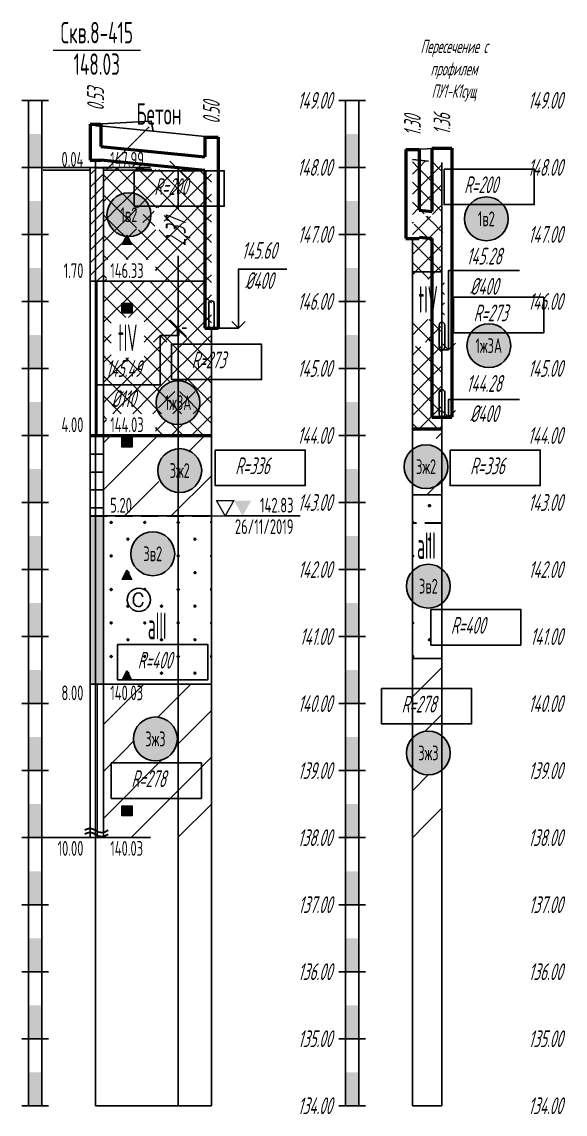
# Model space of a CAD drawing. Header units: metres. Extents: x -30 to 1753, y -860 to 400.
# Drawn here: x 939.4 to 1020.5, y 128.8 to 291.7 of the extents above; entities that cross this region are included whole.
import ezdxf
from ezdxf.enums import TextEntityAlignment as Align

# ---------------------------------------------------------------- set-up
doc = ezdxf.new("R2010")
doc.units = ezdxf.units.M
doc.header["$LTSCALE"] = 0.2
doc.linetypes.add('ACAD_ISO03W100', pattern=[30, 12, -18])
doc.linetypes.add('штриховая', pattern=[19.05, 12.7, -6.35])
for name, color, linetype in [('Level 1', 7, 'Continuous'), ('Линейка', 7, 'Continuous'), ('МГТ_ИГ_Геология', 252, 'Continuous'), ('Примыкания', 7, 'Continuous'), ('Проектная земля', 7, 'Continuous'), ('Таблица', 7, 'Continuous'), ('Трубы', 7, 'Continuous'), ('Узлы', 7, 'Continuous'), ('Чёрная земля', 7, 'ACAD_ISO03W100')]:
    doc.layers.add(name, color=color, linetype=linetype)
doc.styles.add('SPDS', font='SPDS', dxfattribs={"width": 0.7, "oblique": 15, "height": 2.5})
doc.styles.get("Standard").update_dxf_attribs({"font": 'SPDS.shx', "width": 0.7, "oblique": 15, "height": 3})
doc.styles.add('Стиль Simplex', font='simplex.shx')
doc.dimstyles.new('ISO-25', dxfattribs={"dimtxt": 2.5, "dimasz": 2.5, "dimexe": 1.25, "dimexo": 0.625, "dimtad": 1, "dimtxsty": 'Standard', "dimcen": 2.5, "dimadec": 0, "dimazin": 0, "dimtfac": 1, "dimtmove": 0, "dimatfit": 3, "dimfxl": 1, "dimarcsym": 0})
pattern_1 = [(45, (2.591, 595.894), (0, 21), [9.8995, -19.799]), (45, (16.591, 581.894), (0, 21), [9.8995, -19.799]), (45, (2.591, 581.894), (0, 21), [14.142, -15.5565]), (45, (12.591, 591.894), (0, 21), [15.556, -14.1425]), (45, (9.591, 581.894), (0, 21), [19.799, -9.8995]), (45, (2.591, 588.894), (0, 21), [19.799, -9.8995])]
pattern_2 = [(225, (5.591, 581.8943), (3e-16, -3), [2.1213, -2.121341]), (315, (4.091, 583.3943), (3, 0), [2.1213, -2.121341]), (45, (2.591, 581.8943), (0, 3), [2.1213, -2.121341]), (135, (4.091, 580.3943), (-3, 3e-16), [2.1213, -2.121341])]
pattern_3 = [(90, (2.591, 581.9743), (-2.5, 2.5), [0.11, -4.89]), (45, (2.591, 582.0843), (-2.5, 2.5), [0.113137, -3.422397]), (0, (2.671, 582.1643), (2.5, 2.5), [0.11, -4.89]), (315, (2.781, 582.1643), (2.5, 2.5), [0.113137, -3.422397]), (90, (2.861, 581.9743), (-2.5, 2.5), [0.11, -4.89]), (45, (2.781, 581.8943), (-2.5, 2.5), [0.113137, -3.422397]), (0, (2.671, 581.8943), (2.5, 2.5), [0.11, -4.89]), (315, (2.591, 581.9743), (2.5, 2.5), [0.113137, -3.422397])]

# ---------------------------------------------------------------- blocks, each defined once
blk = doc.blocks.new('_OBLIQUE')
at = {"color": 0, "linetype": 'ByBlock', "lineweight": -2}
blk.add_line((0.5, 0.5), (-0.5, -0.5), dxfattribs=at)
blk = doc.blocks.new('*D15')
at = {"layer": 'Defpoints', "color": 0, "transparency": 16777216}
for p in [(962.71, 269.67), (962.71, 246), (962.71, 246)]:
    blk.add_point(p, dxfattribs=at)
at = {"layer": 'Примыкания', "color": 0, "lineweight": -2, "transparency": 16777216}
for p, q in [((962.71, 269.67), (962.71, 263.83)), ((963.33, 269.67), (963.96, 269.67)), ((962.71, 246), (962.71, 256.79)), ((963.33, 246), (963.96, 246))]:
    blk.add_line(p, q, dxfattribs=at)
at = {"layer": 'Примыкания', "color": 0, "lineweight": -2, "transparency": 16777216, "xscale": 2.5, "yscale": 2.5, "zscale": 2.5}
for p, rotation in [((962.71, 269.67), 90), ((962.71, 246), 270)]:
    blk.add_blockref('_OBLIQUE', p, dxfattribs=dict(at, rotation=rotation))
at = {"layer": 'Примыкания', "color": 0, "transparency": 16777216, "insert": (962.71, 260.31), "char_height": 3, "width": 5.5375, "attachment_point": 5, "rotation": 90}
blk.add_mtext('2,37', dxfattribs=at)
blk = doc.blocks.new('DN')
at = {"linetype": 'Continuous', "lineweight": 30, "flags": 128}
for points in [[(-0.126, -0.007), (-0.117, -0.002), (-0.073, 0.011), (-0.033, 0.011), (0.003, 0), (0.02, -0.007), (0.039, -0.019), (0.074, -0.037), (0.103, -0.043), (0.125, -0.048), (0.151, -0.043), (0.18, -0.036), (0.213, -0.019), (0.223, -0.012)], [(-0.126, -0.068), (-0.117, -0.063), (-0.073, -0.05), (-0.033, -0.05), (0.003, -0.059), (0.02, -0.067), (0.039, -0.079), (0.074, -0.098), (0.103, -0.103), (0.125, -0.108), (0.151, -0.103), (0.18, -0.095), (0.213, -0.079), (0.223, -0.072)]]:
    blk.add_lwpolyline(points, dxfattribs=at)
blk = doc.blocks.new('PR_KV')
at = {"layer": 'Level 1', "linetype": 'Continuous', "lineweight": 0}
blk.add_hatch(color=252, dxfattribs=at).paths.add_polyline_path([(-0.077, 0.075), (0.077, 0.075), (0.077, -0.075), (-0.077, -0.075)])
at = {"layer": 'Level 1', "color": 252, "linetype": 'Continuous', "lineweight": 0, "flags": 128}
blk.add_lwpolyline([(-0.077, 0.075), (0.077, 0.075), (0.077, -0.075), (-0.077, -0.075)], close=True, dxfattribs=at)
blk = doc.blocks.new('PR_TR')
at = {"layer": 'Level 1', "linetype": 'Continuous', "lineweight": 0}
blk.add_hatch(color=252, dxfattribs=at).paths.add_polyline_path([(0.072, -0.049), (-0.071, -0.049), (-0.001, 0.094)])
at = {"layer": 'Level 1', "color": 252, "linetype": 'Continuous', "lineweight": 0, "flags": 128}
blk.add_lwpolyline([(0.072, -0.049), (-0.071, -0.049), (-0.001, 0.094)], close=True, dxfattribs=at)
blk = doc.blocks.new('CCE')
at = {"layer": 'МГТ_ИГ_Геология', "linetype": 'Continuous', "flags": 128}
blk.add_lwpolyline([(0.238, 0.049), (0.229, 0.075), (0.212, 0.091), (0.196, 0.103), (0.17, 0.107), (0.147, 0.103), (0.131, 0.093), (0.119, 0.084), (0.112, 0.068), (0.103, 0.049), (0.096, 0.035), (0.096, 0.014), (0.096, -0.005), (0.096, -0.023), (0.1, -0.04), (0.114, -0.063), (0.131, -0.084), (0.142, -0.091), (0.168, -0.098), (0.191, -0.096), (0.203, -0.091), (0.226, -0.07), (0.233, -0.049), (0.238, -0.04), (0.238, -0.033)], dxfattribs=at)
at = {"layer": 'МГТ_ИГ_Геология', "linetype": 'Continuous'}
blk.add_circle((0.178, 0.004), 0.173, dxfattribs=at)
blk = doc.blocks.new('круг1_-26_3')
at = {"true_color": 0xffffff}
blk.add_hatch(color=7, dxfattribs=at).paths.add_polyline_path([(-0.327, 0, 1), (0.327, 0, 1)])
at = {"color": 7, "lineweight": 25}
blk.add_circle((0, 0), 0.327, dxfattribs=at)
at = {"color": 7, "lineweight": 25, "style": 'Стиль Simplex', "width": 0.590909}
blk.add_text('1ж3А', height=0.22, dxfattribs=at).set_placement((0, 0), align=Align.MIDDLE_CENTER)
blk = doc.blocks.new('круг1_-30_2')
at = {"layer": 'МГТ_ИГ_Геология', "true_color": 0xffffff}
blk.add_hatch(color=7, dxfattribs=at).paths.add_polyline_path([(-0.327, 0, 1), (0.327, 0, 1)])
at = {"color": 7, "lineweight": 25}
blk.add_circle((0, 0), 0.327, dxfattribs=at)
at = {"color": 7, "lineweight": 25, "style": 'Стиль Simplex', "width": 0.590909}
blk.add_text('1в2', height=0.22, dxfattribs=at).set_placement((0, 0), align=Align.MIDDLE_CENTER)
blk = doc.blocks.new('круг3_-30_2')
at = {"true_color": 0xffffff}
blk.add_hatch(color=7, dxfattribs=at).paths.add_polyline_path([(-0.327, 0, 1), (0.327, 0, 1)])
at = {"color": 7, "lineweight": 25}
blk.add_circle((0, 0), 0.327, dxfattribs=at)
at = {"color": 7, "lineweight": 25, "style": 'Стиль Simplex', "width": 0.590909}
blk.add_text('3в2', height=0.22, dxfattribs=at).set_placement((0, 0), align=Align.MIDDLE_CENTER)
blk = doc.blocks.new('круг3_-26_3')
at = {"true_color": 0xffffff}
blk.add_hatch(color=7, dxfattribs=at).paths.add_polyline_path([(-0.327, 0, 1), (0.327, 0, 1)])
at = {"color": 7, "lineweight": 25}
blk.add_circle((0, 0), 0.327, dxfattribs=at)
at = {"color": 7, "lineweight": 25, "style": 'Стиль Simplex', "width": 0.590909}
blk.add_text('3ж3', height=0.22, dxfattribs=at).set_placement((0, 0), align=Align.MIDDLE_CENTER)
blk = doc.blocks.new('круг3_-26_2')
at = {"true_color": 0xffffff}
blk.add_hatch(color=7, dxfattribs=at).paths.add_polyline_path([(-0.327, 0, 1), (0.327, 0, 1)])
at = {"color": 7, "lineweight": 25}
blk.add_circle((0, 0), 0.327, dxfattribs=at)
at = {"color": 7, "lineweight": 25, "style": 'Стиль Simplex', "width": 0.590909}
blk.add_text('3ж2', height=0.22, dxfattribs=at).set_placement((0, 0), align=Align.MIDDLE_CENTER)

msp = doc.modelspace()

# ---------------------------------------------------------------- hatches: boundary and pattern name
at = {"layer": 'МГТ_ИГ_Геология'}
h = msp.add_hatch(dxfattribs=at)
h.set_pattern_fill('GR24', color=256, scale=10, style=0, pattern_type=2)
h.set_pattern_definition(pattern_2)
edge = h.paths.add_edge_path()
edge.add_arc((999.953, 260.432), 2.275, 339.183, 544.39116)
edge.add_line((997.685, 260.258), (997.685, 254.439))
edge.add_line((997.685, 254.439), (1002.08, 254.439))
edge.add_line((1002.08, 254.439), (1002.08, 259.624))
edge = h.paths.add_edge_path()
edge.add_line((1002.08, 270.723), (997.685, 271.153))
edge.add_line((997.685, 271.153), (997.685, 261.135))
edge.add_arc((999.923, 260.855), 2.255, 17.00702, 172.87878, ccw=False)
edge.add_line((1002.08, 261.515), (1002.08, 270.723))
edge = h.paths.add_edge_path()
edge.add_line((1002.08, 254.439), (997.685, 254.439))
edge.add_line((997.685, 254.439), (997.685, 244.898))
edge.add_arc((999.629, 246.394), 2.453, 217.59397, 358.11022)
edge.add_line((1002.08, 246.314), (1002.08, 254.439))
edge = h.paths.add_edge_path()
edge.add_arc((999.027, 247.676), 4.432, 252.3831, 313.53711, ccw=False)
edge.add_line((997.685, 243.452), (997.685, 230.957))
edge.add_line((997.685, 230.957), (1002.08, 230.957))
edge.add_line((1002.08, 230.957), (1002.08, 244.463))
h.paths.add_polyline_path([(997.583, 247.299), (1002.478, 247.299), (1002.478, 253.299), (997.583, 253.299)])
h = msp.add_hatch(dxfattribs=at)
h.set_pattern_fill('CONSIST', color=252, scale=0.42, style=0, pattern_type=2)
h.set_pattern_definition([(45, (801.7467, -1210.3), (-0.9429269, 0.9429269), [])])
h.paths.add_polyline_path([(949.58, 269.6), (951.58, 269.6), (951.58, 253), (949.58, 253)])
h = msp.add_hatch(dxfattribs=at)
h.set_pattern_fill('GR24', color=256, scale=10, style=0, pattern_type=2)
h.set_pattern_definition(pattern_2)
h.paths.add_polyline_path([(967.685, 269.311), (956.544, 269.803), (951.58, 269.896), (951.58, 230), (967.685, 230)])
edge = h.paths.add_edge_path(flags=0)
edge.add_arc((958.586, 262.321), 1.258, 0, 360)
h.paths.add_polyline_path([(955.799, 258.506), (954.369, 258.506), (955.069, 259.936)], flags=16)
h.paths.add_polyline_path([(955.85, 249.75), (955.85, 248.25), (954.31, 248.25), (954.31, 249.75)], flags=16)
edge = h.paths.add_edge_path(flags=16)
edge.add_arc((962.71, 234.902), 3.273, 0, 360)
h.paths.add_polyline_path([(959.807, 233.252), (965.612, 233.252), (965.612, 236.552), (959.807, 236.552)], flags=16)
h.paths.add_polyline_path([(956.519, 260.671), (960.652, 260.671), (960.652, 263.971), (956.519, 263.971)], flags=16)
h.paths.add_polyline_path([(952.739, 241.596), (957.634, 241.596), (957.634, 247.596), (952.739, 247.596)], flags=16)
h.paths.add_polyline_path([(952.03, 229.95), (959.321, 229.95), (959.321, 233.25), (952.03, 233.25)])
h.paths.add_polyline_path([(952.03, 252.95), (959.321, 252.95), (959.321, 256.25), (952.03, 256.25)], flags=16)
h = msp.add_hatch(dxfattribs=at)
h.set_pattern_fill('CONSIST', color=252, scale=0.84, angle=-44.99996, style=0, pattern_type=2)
h.set_pattern_definition([(4e-05, (801.7467, -1210.3), (-2e-06, 2.667), [])])
h.paths.add_polyline_path([(949.58, 230), (951.58, 230), (951.58, 218), (949.58, 218)])
h = msp.add_hatch(dxfattribs=at)
h.set_pattern_fill('GR38', color=256, scale=10, style=0, pattern_type=2)
h.set_pattern_definition(pattern_1)
h.paths.add_polyline_path([(967.685, 230), (951.58, 230), (951.58, 218), (967.685, 218)])
h.paths.add_polyline_path([(954.31, 228.25), (954.31, 229.75), (955.85, 229.75), (955.85, 228.25)], flags=16)
h.paths.add_polyline_path([(965.982, 224.764, -1), (959.437, 224.764, -1)], flags=16)
h.paths.add_polyline_path([(967.685, 192.904), (951.58, 192.904), (951.58, 170), (958.58, 170), (967.685, 170)])
h.paths.add_polyline_path([(956.056, 184.732, -1), (962.602, 184.732, -1)], flags=16)
h.paths.add_polyline_path([(955.85, 174.75), (955.85, 173.25), (954.31, 173.25), (954.31, 174.75)], flags=16)
h.paths.add_polyline_path([(960.426, 223.114), (964.993, 223.114), (964.993, 226.414), (960.426, 226.414)], flags=8)
h.paths.add_polyline_path([(952.03, 217.95), (957.092, 217.95), (957.092, 221.25), (952.03, 221.25)], flags=9)
h.paths.add_polyline_path([(957.046, 183.082), (961.612, 183.082), (961.612, 186.382), (957.046, 186.382)], flags=8)
h.paths.add_polyline_path([(952.03, 189.95), (959.321, 189.95), (959.321, 193.25), (952.03, 193.25)], flags=9)
h = msp.add_hatch(dxfattribs=at)
h.set_pattern_fill('GR38', color=256, scale=10, style=0, pattern_type=2)
h.set_pattern_definition(pattern_1)
h.paths.add_polyline_path([(1002.08, 230.957), (997.685, 230.957), (997.685, 228.923, -0.385631), (1002.08, 228.983)])
h.paths.add_polyline_path([(1002.08, 224.072, -0.385631), (997.685, 224.132), (997.685, 221.166), (1002.08, 221.166)])
h.paths.add_polyline_path([(1002.08, 196.725), (997.685, 196.725), (997.685, 184.876, -0.3872155), (1002.08, 185.224)])
h.paths.add_polyline_path([(1002.08, 180.052, -0.3872155), (997.685, 180.4), (997.685, 167.354), (1002.08, 167.354)])
h.paths.add_polyline_path([(1000.754, 166.84), (1006.856, 166.84), (1008.081, 171.413), (1001.979, 171.413)], flags=9)
at = {"layer": 'МГТ_ИГ_Геология', "true_color": 0x0000ff}
msp.add_hatch(color=5, dxfattribs=at).paths.add_polyline_path([(972.335, 218), (971.035, 220.3), (973.635, 220.3)])
at = {"layer": 'МГТ_ИГ_Геология'}
h = msp.add_hatch(dxfattribs=at)
h.set_pattern_fill('GR28', color=256, scale=10, style=0, pattern_type=2)
h.set_pattern_definition(pattern_3)
h.paths.add_polyline_path([(1002.08, 221.148), (1002.08, 221.166), (997.685, 221.166), (997.685, 216.895), (1002.011, 216.895)])
h.paths.add_polyline_path([(1002.08, 216.886), (1002.011, 216.845), (1002.011, 216.895), (997.685, 216.895), (997.685, 209.754, -0.3872385), (1002.08, 210.105)])
h.paths.add_polyline_path([(1002.08, 204.931, -0.3872385), (997.685, 205.281), (997.685, 196.725), (1002.08, 196.725)])
h.paths.add_polyline_path([(997.379, 210.576), (1002.046, 210.576), (1002.046, 216.576), (997.379, 216.576)], flags=9)
msp.add_hatch(color=252, dxfattribs=at).paths.add_polyline_path([(949.58, 218), (951.58, 218), (951.58, 192.9), (949.58, 192.9)])
h = msp.add_hatch(dxfattribs=at)
h.set_pattern_fill('GR28', color=256, scale=10, style=0, pattern_type=2)
h.set_pattern_definition(pattern_3)
h.paths.add_polyline_path([(967.685, 218), (951.58, 218), (951.58, 192.904), (967.685, 192.904)])
h.paths.add_polyline_path([(955.132, 205.489, -1), (958.598, 205.489, -1)], flags=16)
h.paths.add_polyline_path([(955.069, 194.936), (955.799, 193.506), (954.369, 193.506)], flags=16)
h.paths.add_polyline_path([(954.369, 208.506), (955.069, 209.936), (955.799, 208.506)], flags=16)
h.paths.add_polyline_path([(955.66, 212.348, -1), (962.205, 212.348, -1)], flags=16)
h.paths.add_polyline_path([(956.742, 210.698), (961.123, 210.698), (961.123, 213.998), (956.742, 213.998)], flags=8)
h.paths.add_polyline_path([(957.198, 198.595), (961.865, 198.595), (961.865, 204.595), (957.198, 204.595)], flags=24)

# ---------------------------------------------------------------- linework, layer by layer
at = {"layer": 'Линейка'}
for p, q in [((939.389, 280), (943.389, 280)), ((940.389, 150), (940.389, 280)), ((942.389, 150), (942.389, 280)), ((986.685, 280), (990.685, 280)), ((987.685, 150), (987.685, 280)), ((989.685, 150), (989.685, 280)), ((939.389, 270), (943.389, 270)), ((986.685, 270), (990.685, 270)), ((939.389, 260), (943.389, 260)), ((940.389, 130), (940.389, 260)), ((942.389, 130), (942.389, 260)), ((986.685, 260), (990.685, 260)), ((987.685, 130), (987.685, 260)), ((989.685, 130), (989.685, 260)), ((939.389, 250), (943.389, 250)), ((986.685, 250), (990.685, 250)), ((939.389, 240), (943.389, 240)), ((986.685, 240), (990.685, 240)), ((939.389, 230), (943.389, 230)), ((986.685, 230), (990.685, 230)), ((939.389, 220), (943.389, 220)), ((986.685, 220), (990.685, 220)), ((939.389, 210), (943.389, 210)), ((986.685, 210), (990.685, 210)), ((939.389, 200), (943.389, 200)), ((986.685, 200), (990.685, 200)), ((939.389, 190), (943.389, 190)), ((986.685, 190), (990.685, 190)), ((939.389, 180), (943.389, 180)), ((986.685, 180), (990.685, 180)), ((939.389, 170), (943.389, 170)), ((986.685, 170), (990.685, 170)), ((939.389, 160), (943.389, 160)), ((986.685, 160), (990.685, 160)), ((939.389, 150), (943.389, 150)), ((940.389, 150), (942.389, 150)), ((986.685, 150), (990.685, 150)), ((987.685, 150), (989.685, 150)), ((939.389, 140), (943.389, 140)), ((986.685, 140), (990.685, 140)), ((939.389, 130), (943.389, 130)), ((940.389, 130), (942.389, 130)), ((986.685, 130), (990.685, 130)), ((987.685, 130), (989.685, 130))]:
    msp.add_line(p, q, dxfattribs=at)
for points in [[(940.389, 270), (940.389, 275), (942.389, 270), (942.389, 275)], [(987.685, 270), (987.685, 275), (989.685, 270), (989.685, 275)], [(940.389, 260), (940.389, 265), (942.389, 260), (942.389, 265)], [(987.685, 260), (987.685, 265), (989.685, 260), (989.685, 265)], [(940.389, 250), (940.389, 255), (942.389, 250), (942.389, 255)], [(987.685, 250), (987.685, 255), (989.685, 250), (989.685, 255)], [(940.389, 240), (940.389, 245), (942.389, 240), (942.389, 245)], [(987.685, 240), (987.685, 245), (989.685, 240), (989.685, 245)], [(940.389, 230), (940.389, 235), (942.389, 230), (942.389, 235)], [(987.685, 230), (987.685, 235), (989.685, 230), (989.685, 235)], [(940.389, 220), (940.389, 225), (942.389, 220), (942.389, 225)], [(987.685, 220), (987.685, 225), (989.685, 220), (989.685, 225)], [(940.389, 210), (940.389, 215), (942.389, 210), (942.389, 215)], [(987.685, 210), (987.685, 215), (989.685, 210), (989.685, 215)], [(940.389, 200), (940.389, 205), (942.389, 200), (942.389, 205)], [(987.685, 200), (987.685, 205), (989.685, 200), (989.685, 205)], [(940.389, 190), (940.389, 195), (942.389, 190), (942.389, 195)], [(987.685, 190), (987.685, 195), (989.685, 190), (989.685, 195)], [(940.389, 180), (940.389, 185), (942.389, 180), (942.389, 185)], [(987.685, 180), (987.685, 185), (989.685, 180), (989.685, 185)], [(940.389, 170), (940.389, 175), (942.389, 170), (942.389, 175)], [(987.685, 170), (987.685, 175), (989.685, 170), (989.685, 175)], [(940.389, 160), (940.389, 165), (942.389, 160), (942.389, 165)], [(987.685, 160), (987.685, 165), (989.685, 160), (989.685, 165)], [(940.389, 150), (940.389, 155), (942.389, 150), (942.389, 155)], [(987.685, 150), (987.685, 155), (989.685, 150), (989.685, 155)], [(940.389, 140), (940.389, 145), (942.389, 140), (942.389, 145)], [(987.685, 140), (987.685, 145), (989.685, 140), (989.685, 145)], [(940.389, 130), (940.389, 135), (942.389, 130), (942.389, 135)], [(987.685, 130), (987.685, 135), (989.685, 130), (989.685, 135)]]:
    msp.add_solid(points, dxfattribs=at)
at = {"layer": 'МГТ_ИГ_Геология', "linetype": 'Continuous', "lineweight": 0}
for p, q in [((944.08, 287.5), (957.08, 287.5)), ((950.58, 253), (950.58, 230)), ((950.612, 192.9), (950.612, 170))]:
    msp.add_line(p, q, dxfattribs=at)
at = {"layer": 'МГТ_ИГ_Геология', "linetype": 'Continuous', "lineweight": 25}
for p, q in [((942.58, 270), (949.58, 270)), ((942.58, 269.6), (949.58, 269.6)), ((958.58, 270), (951.58, 270)), ((951.58, 269.6), (958.58, 269.6)), ((942.58, 170), (949.58, 170)), ((951.58, 170), (958.58, 170))]:
    msp.add_line(p, q, dxfattribs=at)
at = {"layer": 'МГТ_ИГ_Геология', "linetype": 'Continuous', "lineweight": 25, "flags": 128}
for points in [[(952.096, 269.747), (958.399, 276.029)], [(952.096, 269.747), (958.399, 276.029)], [(1002.08, 254.439), (997.685, 254.439)], [(1002.08, 254.439), (997.685, 254.439)], [(949.58, 253), (951.58, 253), (966.685, 253)], [(949.58, 253), (951.58, 253), (966.685, 253)], [(1002.094, 221.166), (997.699, 221.166)], [(1002.094, 221.166), (997.699, 221.166)], [(949.58, 218), (951.58, 218), (967.685, 218)], [(949.58, 218), (951.58, 218), (967.685, 218)], [(1002.08, 196.725), (997.685, 196.725)], [(1002.08, 196.725), (997.685, 196.725)], [(949.58, 192.904), (951.58, 192.904), (967.685, 192.904)], [(949.58, 192.904), (951.58, 192.904), (967.685, 192.904)]]:
    msp.add_lwpolyline(points, dxfattribs=at)
at = {"layer": 'МГТ_ИГ_Геология', "flags": 128}
msp.add_lwpolyline([(1002.094, 270.721), (1002.094, 170.049)], dxfattribs=at)
msp.add_lwpolyline([(1002.094, 270.721), (1002.094, 170.049)], dxfattribs=at)
at = {"layer": 'МГТ_ИГ_Геология', "color": 252, "linetype": 'Continuous', "lineweight": 25}
msp.add_lwpolyline([(949.58, 270), (951.58, 270), (951.58, 170), (949.58, 170), (949.58, 270), (949.58, 270)], close=True, dxfattribs=at)
at = {"layer": 'МГТ_ИГ_Геология'}
for points in [[(956.164, 269.491), (969.606, 269.491), (969.606, 264.197), (956.164, 264.197)], [(1002.418, 269.754), (1015.861, 269.754), (1015.861, 264.46), (1002.418, 264.46)], [(1003.837, 250.633), (1017.279, 250.633), (1017.279, 245.339), (1003.837, 245.339)], [(961.739, 243.622), (975.181, 243.622), (975.181, 238.328), (961.739, 238.328)], [(968.257, 227.827), (981.699, 227.827), (981.699, 222.532), (968.257, 222.532)], [(1003.318, 227.812), (1016.761, 227.812), (1016.761, 222.518), (1003.318, 222.518)], [(1000.437, 204.03), (1013.88, 204.03), (1013.88, 198.735), (1000.437, 198.735)], [(953.69, 198.823), (967.132, 198.823), (967.132, 193.528), (953.69, 193.528)], [(993.081, 192.266), (1006.524, 192.266), (1006.524, 186.971), (993.081, 186.971)], [(952.745, 181.145), (966.188, 181.145), (966.188, 175.85), (952.745, 175.85)]]:
    msp.add_lwpolyline(points, close=True, dxfattribs=at)
at = {"layer": 'МГТ_ИГ_Геология', "linetype": 'Continuous', "lineweight": 50, "flags": 128}
for points in [[(949.58, 230), (951.58, 230), (967.685, 230)], [(949.58, 230), (951.58, 230), (967.685, 230)], [(1002.094, 230.957), (997.699, 230.957)], [(1002.094, 230.957), (997.699, 230.957)]]:
    msp.add_lwpolyline(points, dxfattribs=at)
at = {"layer": 'МГТ_ИГ_Геология', "color": 5, "linetype": 'Continuous', "lineweight": 0, "true_color": 0x0000ff, "flags": 128}
msp.add_lwpolyline([(967.685, 218), (980.935, 218), (969.735, 218), (968.435, 220.3), (971.035, 220.3), (969.735, 218)], dxfattribs=at)
at = {"layer": 'МГТ_ИГ_Геология', "color": 5, "linetype": 'штриховая', "lineweight": 30, "true_color": 0x0000ff, "flags": 128}
for points in [[(949.58, 218), (951.58, 218), (967.685, 218), (967.685, 218)], [(949.58, 218), (951.58, 218), (967.685, 218), (967.685, 218)], [(1002.094, 216.895), (997.699, 216.895)], [(1002.094, 216.895), (997.699, 216.895)]]:
    msp.add_lwpolyline(points, dxfattribs=at)
at = {"layer": 'Примыкания'}
for p, q in [((962.71, 249.853), (962.71, 130)), ((967.276, 249.685), (967.276, 246.408)), ((967.276, 249.685), (967.276, 246.408)), ((968.095, 249.685), (968.095, 246.408)), ((968.095, 249.685), (968.095, 246.408)), ((1001.684, 246.476), (1001.684, 243.199)), ((1002.503, 246.476), (1002.503, 243.199)), ((962.6, 245.89), (962.6, 245.01)), ((962.82, 245.89), (962.82, 245.01)), ((1001.684, 236.439), (1001.684, 233.162)), ((1002.503, 236.439), (1002.503, 233.162))]:
    msp.add_line(p, q, dxfattribs=at)
at = {"layer": 'Примыкания', "flags": 128}
for points in [[(967.685, 245.999), (971.722, 245.999), (971.722, 254.831), (978.958, 254.831)], [(1002.094, 242.79), (1003.094, 242.79), (1003.094, 254.636), (1013.669, 254.636)], [(970.722, 246.999), (971.722, 245.999), (972.722, 246.999)], [(962.71, 244.9), (960.052, 244.9), (960.052, 237.576), (950.439, 237.576)], [(959.052, 243.9), (960.052, 244.9), (961.052, 243.9)], [(1002.094, 243.79), (1003.094, 242.79), (1004.094, 243.79)], [(1002.094, 232.752), (1003.094, 232.752), (1003.094, 235.383), (1013.669, 235.383)], [(1002.094, 233.752), (1003.094, 232.752), (1004.094, 233.752)]]:
    msp.add_lwpolyline(points, dxfattribs=at)
at = {"layer": 'Примыкания'}
for centre, radius, start, end in [((967.685, 249.685), 0.41, 0, 180), ((967.685, 249.685), 0.41, 0, 180), ((967.685, 246.408), 0.41, 180, 360), ((967.685, 246.408), 0.41, 180, 360), ((1002.094, 246.476), 0.41, 0, 180), ((962.71, 245.89), 0.11, 360, 180), ((962.71, 245.01), 0.11, 180, 0), ((1002.094, 243.199), 0.41, 180, 360), ((1002.094, 236.439), 0.41, 0, 180), ((1002.094, 233.162), 0.41, 180, 360)]:
    msp.add_arc(centre, radius, start, end, dxfattribs=at)
at = {"layer": 'Проектная земля', "flags": 128}
for points in [[(950.389, 276.464), (958.715, 276.907), (958.976, 275.409), (958.978, 275.405), (967.685, 274.483)], [(950.389, 276.196), (951.033, 276.201), (958.978, 275.405), (967.685, 274.483)], [(997.685, 272.684), (1002.094, 272.879)], [(997.685, 272.689), (1002.094, 272.878)]]:
    msp.add_lwpolyline(points, dxfattribs=at)
at = {"layer": 'Таблица'}
for p, q in [((950.389, 130), (967.685, 130)), ((997.685, 130), (1002.094, 130))]:
    msp.add_line(p, q, dxfattribs=at)
at = {"layer": 'Трубы', "lineweight": 50, "flags": 128}
for points in [[(951.189, 273.117), (966.685, 271.567)], [(951.189, 271.116), (966.685, 269.567)], [(998.685, 263.595), (1000.594, 263.404)], [(998.685, 259.594), (1000.594, 259.403)]]:
    msp.add_lwpolyline(points, dxfattribs=at)
at = {"layer": 'Узлы', "lineweight": 50}
for p, q in [((949.589, 276.464), (951.189, 276.464)), ((949.589, 276.464), (949.589, 271.056)), ((951.189, 276.464), (951.189, 273.117)), ((966.685, 274.485), (968.685, 274.485)), ((966.685, 274.485), (966.685, 271.567)), ((968.685, 274.485), (968.685, 245.999)), ((996.685, 272.689), (998.685, 272.689)), ((996.685, 272.689), (996.685, 259.404)), ((998.685, 272.689), (998.685, 263.595)), ((1000.594, 272.879), (1003.594, 272.879)), ((1000.594, 272.879), (1000.594, 263.404)), ((1003.594, 272.879), (1003.594, 232.752)), ((949.589, 271.056), (951.189, 271.056)), ((951.189, 271.116), (951.189, 271.056)), ((966.685, 269.567), (966.685, 245.999)), ((996.685, 259.404), (998.685, 259.404)), ((998.685, 259.594), (998.685, 259.404)), ((1000.594, 259.403), (1000.594, 232.752)), ((966.685, 245.999), (968.685, 245.999)), ((1000.594, 232.752), (1003.594, 232.752))]:
    msp.add_line(p, q, dxfattribs=at)
at = {"layer": 'Узлы'}
for p, q in [((950.389, 271.056), (950.389, 130)), ((997.685, 259.404), (997.685, 130)), ((967.685, 245.999), (967.685, 130)), ((1002.094, 232.752), (1002.094, 130))]:
    msp.add_line(p, q, dxfattribs=at)
at = {"layer": 'Чёрная земля', "flags": 128}
for points in [[(997.685, 271.153), (1002.094, 270.721)], [(997.685, 271.153), (1002.094, 270.721)], [(950.389, 269.918), (956.544, 269.803), (967.685, 269.311)], [(950.389, 269.918), (956.544, 269.803), (967.685, 269.311)]]:
    msp.add_lwpolyline(points, dxfattribs=at)

# ---------------------------------------------------------------- block references
at = {"layer": 'МГТ_ИГ_Геология', "xscale": 10, "yscale": 10, "zscale": 10}
for name, p in [('круг1_-30_2', (955.37, 262.933)), ('круг1_-30_2', (1008.724, 262.321)), ('PR_TR', (955.08, 259)), ('PR_KV', (955.08, 249)), ('круг1_-26_3', (1009.091, 243.397)), ('круг1_-26_3', (962.71, 234.902)), ('PR_KV', (955.08, 229)), ('круг3_-26_2', (999.726, 225.342)), ('круг3_-26_2', (962.961, 224.766)), ('круг3_-30_2', (958.932, 212.348)), ('круг3_-30_2', (1000.075, 207.518)), ('PR_TR', (955.08, 209)), ('CCE', (955.08, 205.45)), ('PR_TR', (955.08, 194)), ('круг3_-26_3', (959.329, 184.732)), ('круг3_-26_3', (1000.074, 182.638)), ('PR_KV', (955.08, 174)), ('DN', (950.064, 171.248))]:
    msp.add_blockref(name, p, dxfattribs=at)

# ---------------------------------------------------------------- texts
at = {"layer": 'Линейка', "oblique": 15, "width": 0.7}
for s, p in [('149.00', (985.685, 280)), ('149.00', (1020.094, 280)), ('148.00', (985.685, 270)), ('148.00', (1020.094, 270)), ('147.00', (985.685, 260)), ('147.00', (1020.094, 260)), ('146.00', (985.685, 250)), ('146.00', (1020.094, 250)), ('145.00', (985.685, 240)), ('145.00', (1020.094, 240)), ('144.00', (985.685, 230)), ('144.00', (1020.094, 230)), ('143.00', (985.685, 220)), ('143.00', (1020.094, 220)), ('142.00', (985.685, 210)), ('142.00', (1020.094, 210)), ('141.00', (985.685, 200)), ('141.00', (1020.094, 200)), ('140.00', (985.685, 190)), ('140.00', (1020.094, 190)), ('139.00', (985.685, 180)), ('139.00', (1020.094, 180)), ('138.00', (985.685, 170)), ('138.00', (1020.094, 170)), ('137.00', (985.685, 160)), ('137.00', (1020.094, 160)), ('136.00', (985.685, 150)), ('136.00', (1020.094, 150)), ('135.00', (985.685, 140)), ('135.00', (1020.094, 140)), ('134.00', (985.685, 130)), ('134.00', (1020.094, 130))]:
    msp.add_text(s, height=2.5, dxfattribs=at).set_placement(p, align=Align.MIDDLE_RIGHT)
at = {"layer": 'МГТ_ИГ_Геология', "lineweight": 25, "style": 'Стиль Simplex', "width": 0.5625}
msp.add_text('Скв.8-415', height=3.2, dxfattribs=at).set_placement((950.58, 288.5), align=Align.CENTER)
msp.add_text('148.03', height=3.2, dxfattribs=at).set_placement((950.58, 287), align=Align.TOP_CENTER)
at = {"layer": 'МГТ_ИГ_Геология', "linetype": 'Continuous', "lineweight": 25, "style": 'Стиль Simplex', "width": 0.5625}
msp.add_text('Бетон', height=3.2, dxfattribs=at).set_placement((959.846, 279.582), align=Align.TOP_CENTER)
at = {"layer": 'МГТ_ИГ_Геология', "lineweight": 25, "style": 'Стиль Simplex', "width": 0.590909}
for s, p in [('0.04', (948.58, 270.1)), ('1.70', (948.58, 253.5)), ('4.00', (948.58, 230.5)), ('8.00', (948.58, 190.5))]:
    msp.add_text(s, height=2.2, dxfattribs=at).set_placement(p, align=Align.RIGHT)
for s, p in [('147.99', (952.58, 270.1)), ('146.33', (952.58, 253.5)), ('144.03', (952.58, 230.5)), ('5.20', (952.58, 218.5)), ('140.03', (952.58, 190.5))]:
    msp.add_text(s, height=2.2, dxfattribs=at).set_placement(p)
at = {"layer": 'МГТ_ИГ_Геология', "lineweight": 30, "style": 'Стиль Simplex', "width": 0.4}
for s, p in [('tIV', (998.583, 250.299)), ('tIV', (953.739, 244.596)), ('aIII', (998.379, 213.576)), ('aIII', (958.198, 201.595))]:
    msp.add_text(s, height=4, dxfattribs=at).set_placement(p, align=Align.MIDDLE_LEFT)
at = {"layer": 'МГТ_ИГ_Геология', "color": 5, "lineweight": 25, "true_color": 0x0000ff, "style": 'Стиль Simplex', "width": 0.590909}
msp.add_text('142.83', height=2.2, dxfattribs=at).set_placement((979.935, 218.5), align=Align.RIGHT)
msp.add_text('26/11/2019', height=2.2, dxfattribs=at).set_placement((979.935, 217.5), align=Align.TOP_RIGHT)
at = {"layer": 'МГТ_ИГ_Геология', "lineweight": 25, "style": 'Стиль Simplex', "width": 0.590909}
msp.add_text('10.00', height=2.2, dxfattribs=at).set_placement((948.58, 169.5), align=Align.TOP_RIGHT)
msp.add_text('140.03', height=2.2, dxfattribs=at).set_placement((952.58, 169.5), align=Align.TOP_LEFT)
at = {"layer": 'МГТ_ИГ_Геология', "lineweight": 25, "insert": (997.967, 289.045), "char_height": 2, "attachment_point": 1}
msp.add_mtext_dynamic_manual_height_columns('\\pxqc;Пересечение с профилем ПУ1-К1сущ', width=11.83752, gutter_width=15, heights=[0], dxfattribs=at)
msp.add_mtext_dynamic_manual_height_columns('\\pxqc;Пересечение с профилем ПУ1-К1сущ', width=11.83752, gutter_width=15, heights=[0], dxfattribs=at)
at = {"layer": 'МГТ_ИГ_Геология', "char_height": 2.5, "attachment_point": 1}
for s, insert in [('R=200', (959.152, 268.393)), ('R=200', (1005.407, 268.656)), ('R=273', (1006.825, 249.535)), ('R=273', (964.727, 242.524)), ('R=336', (971.246, 226.728)), ('R=336', (1006.307, 226.714)), ('R=400', (1003.426, 202.931)), ('R=400', (956.678, 197.724)), ('R=278', (996.07, 191.167)), ('R=278', (955.734, 180.046))]:
    msp.add_mtext_dynamic_manual_height_columns(s, width=10.09698, gutter_width=15, heights=[0], dxfattribs=dict(at, insert=insert))
at = {"layer": 'Примыкания', "style": 'SPDS', "oblique": 15, "width": 0.7}
for s, p in [('145.60', (974.81, 257.606)), ('145.28', (1008.381, 256.754)), ('%%C400', (974.81, 253.106)), ('%%C400', (1008.381, 252.254)), ('144.28', (1008.381, 237.762)), ('%%C400', (1008.381, 233.262))]:
    msp.add_text(s, height=2.5, dxfattribs=at).set_placement(p, align=Align.MIDDLE_CENTER)
at = {"layer": 'Примыкания', "style": 'SPDS', "oblique": 15.00001, "width": 0.7}
for s, p in [('145.49', (954.575, 239.992)), ('%%C110', (954.575, 235.492))]:
    msp.add_text(s, height=2.5, rotation=0.00001, dxfattribs=at).set_placement(p, align=Align.MIDDLE_CENTER)
at = {"layer": 'Узлы', "oblique": 15, "width": 0.7}
for s, p in [('0.53', (950.389, 278.464)), ('0.50', (967.685, 276.485)), ('1.30', (997.685, 274.689)), ('1.36', (1002.094, 274.879))]:
    msp.add_text(s, height=2.5, rotation=90, dxfattribs=at).set_placement(p, align=Align.MIDDLE_LEFT)

# ---------------------------------------------------------------- dimensions: what is measured, and where the dimension line sits
at = {"layer": 'Примыкания'}
dim = msp.add_linear_dim(base=(962.712, 246), p1=(962.71, 269.674), p2=(962.71, 246), angle=270, dimstyle='ISO-25', override={"dimlfac": 0.1, "dimtxsty": 'Standard', "dimblk": 'OBLIQUE', "dimtmove": 2}, dxfattribs=at)
dim.commit()
dim.dimension.update_dxf_attribs({"geometry": '*D15', "text_midpoint": (962.71, 260.314), "dimtype": 161})

doc.saveas('drawing.dxf')
